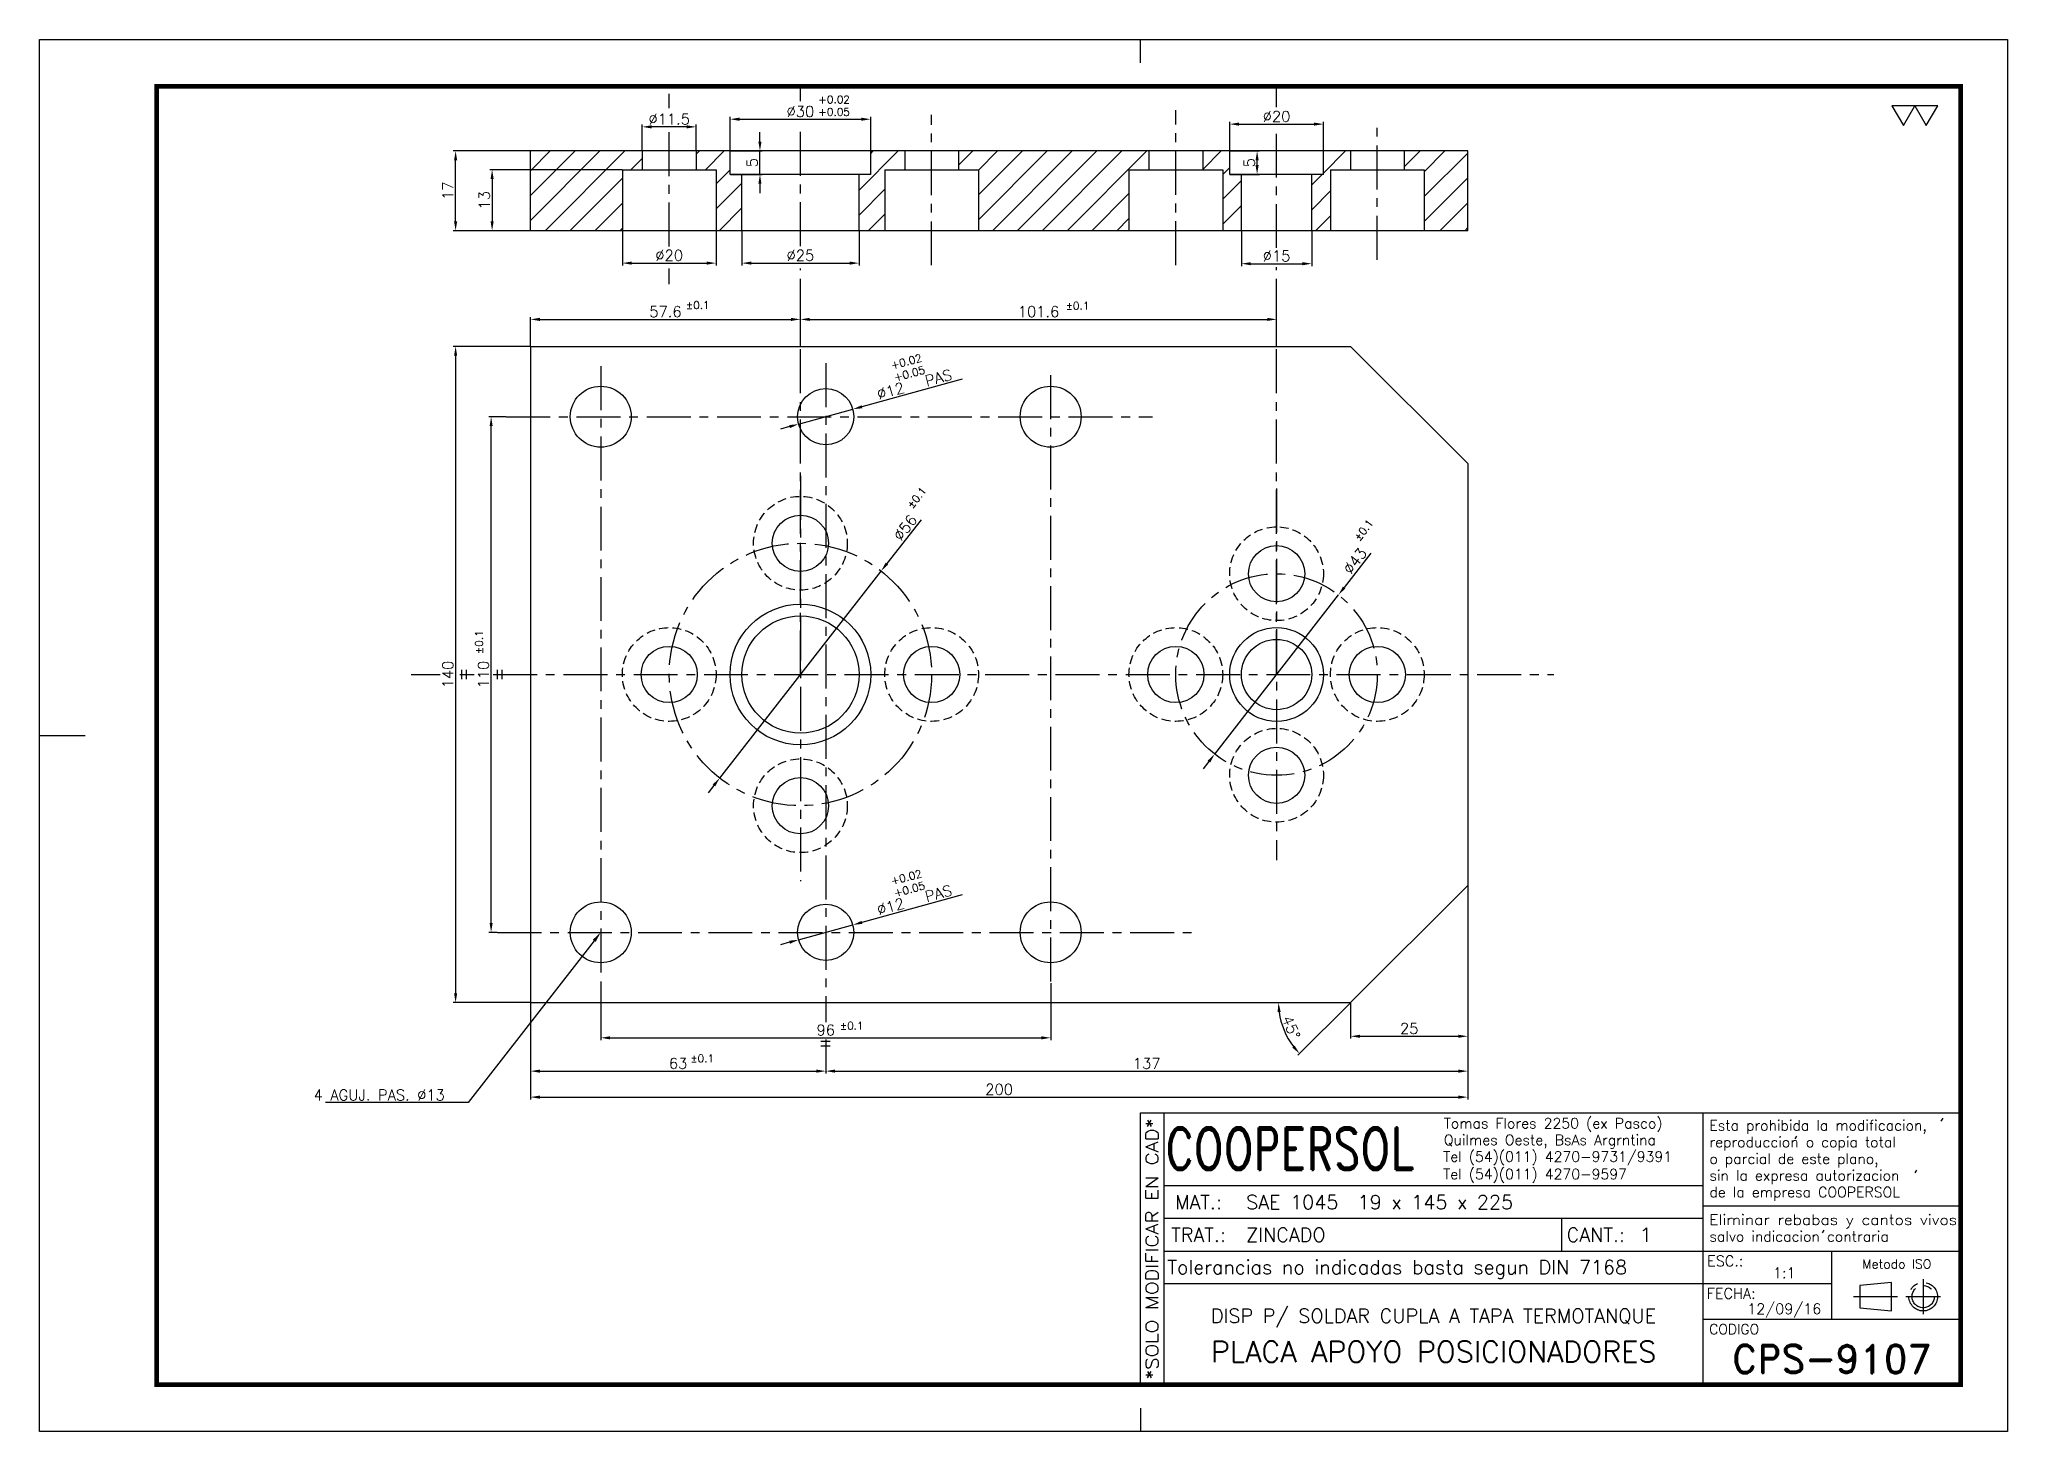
# Model space of a CAD drawing. Extents: x 0 to 420, y 0 to 297.
import ezdxf
from ezdxf import colors
from ezdxf.entities.mleader import LeaderData, LeaderLine
from ezdxf.enums import TextEntityAlignment as Align
from ezdxf.math import Vec2, Vec3

# ---------------------------------------------------------------- set-up
doc = ezdxf.new("R2010")
doc.units = 0
doc.header["$LTSCALE"] = 7.5
doc.header["$MEASUREMENT"] = 0
doc.linetypes.add('CENTER', pattern=[2, 1.25, -0.25, 0.25, -0.25])
doc.linetypes.add('HIDDEN', pattern=[0.375, 0.25, -0.125])
doc.layers.get('0').update_dxf_attribs({"linetype": 'CONTINUOUS'})
doc.layers.get('DEFPOINTS').update_dxf_attribs({"linetype": 'CONTINUOUS'})
for name, color, linetype in [('0-CO', 3, 'CONTINUOUS'), ('1', 1, 'CENTER'), ('CL', 1, 'CENTER'), ('CO', 3, 'CONTINUOUS'), ('OC', 1, 'HIDDEN'), ('RY', 5, 'CONTINUOUS')]:
    doc.layers.add(name, color=color, linetype=linetype)
doc.styles.add('ROMAND', font='ROMAND')
doc.styles.add('ROMANS', font='ROMANS.SHX')
doc.dimstyles.new('1', dxfattribs={"dimtxt": 2.3, "dimasz": 2, "dimexe": 0.5, "dimexo": 0.0625, "dimgap": 0.5, "dimtad": 1, "dimdec": 4, "dimdsep": 46, "dimtxsty": 'ROMANS', "dimcen": -2, "dimclrt": 7, "dimadec": 0, "dimazin": 0, "dimtfac": 0.869565, "dimtdec": 4, "dimtmove": 0, "dimatfit": 3, "dimfxl": 1, "dimtolj": 1, "dimarcsym": 0})

# ---------------------------------------------------------------- blocks, each defined once
blk = doc.blocks.new('A3G')
for p, q in [((235, 292), (235, 297)), ((0, 148.5), (9.75, 148.5)), ((235, 5), (235, 0))]:
    blk.add_line(p, q)
blk.add_lwpolyline([(0, 297), (420, 297), (420, 0), (0, 0)], close=True)
at = {"const_width": 1}
blk.add_lwpolyline([(25, 287), (410, 287), (410, 10), (25, 10)], close=True, dxfattribs=at)
blk = doc.blocks.new('*D3')
at = {"layer": 'CO', "color": 0, "lineweight": -2}
for p, q in [((99.55, 216.51), (95.9, 216.51)), ((96.4, 108.51), (96.4, 214.51)), ((97.69, 106.51), (95.9, 106.51))]:
    blk.add_line(p, q, dxfattribs=at)
at = {"layer": 'CO', "color": 0}
for points in [[(96.07, 214.51), (96.73, 214.51), (96.4, 216.51)], [(96.07, 108.51), (96.73, 108.51), (96.4, 106.51)]]:
    blk.add_solid(points, dxfattribs=at)
at = {"layer": 'DEFPOINTS', "color": 0}
for p in [(96.4, 216.51), (99.61, 216.51), (97.75, 106.51)]:
    blk.add_point(p, dxfattribs=at)
at = {"layer": 'CO', "color": 7, "insert": (94.75, 161.51), "char_height": 2.3, "attachment_point": 5, "rotation": 90, "style": 'ROMANS'}
blk.add_mtext('\\A1;110', dxfattribs=at)
blk = doc.blocks.new('*D4')
at = {"layer": 'CO', "color": 0, "lineweight": -2}
for p, q in [((104.74, 231.51), (88.32, 231.51)), ((88.82, 229.51), (88.82, 93.51)), ((104.74, 91.51), (88.32, 91.51))]:
    blk.add_line(p, q, dxfattribs=at)
at = {"layer": 'CO', "color": 0}
for points in [[(88.49, 229.51), (89.16, 229.51), (88.82, 231.51)], [(88.49, 93.51), (89.16, 93.51), (88.82, 91.51)]]:
    blk.add_solid(points, dxfattribs=at)
at = {"layer": 'DEFPOINTS', "color": 0}
for p in [(104.8, 231.51), (88.82, 91.51), (104.8, 91.51)]:
    blk.add_point(p, dxfattribs=at)
at = {"layer": 'CO', "color": 7, "insert": (87.17, 161.51), "char_height": 2.3, "attachment_point": 5, "rotation": 90, "style": 'ROMANS'}
blk.add_mtext('\\A1;140', dxfattribs=at)
blk = doc.blocks.new('*D5')
at = {"layer": 'CO', "color": 0, "lineweight": -2}
for p, q in [((124.34, 269.19), (96.11, 269.19)), ((96.61, 267.19), (96.61, 258.19)), ((104.74, 256.19), (96.11, 256.19))]:
    blk.add_line(p, q, dxfattribs=at)
at = {"layer": 'CO', "color": 0}
for points in [[(96.27, 267.19), (96.94, 267.19), (96.61, 269.19)], [(96.27, 258.19), (96.94, 258.19), (96.61, 256.19)]]:
    blk.add_solid(points, dxfattribs=at)
at = {"layer": 'DEFPOINTS', "color": 0}
for p in [(124.4, 269.19), (96.61, 256.19), (104.8, 256.19)]:
    blk.add_point(p, dxfattribs=at)
at = {"layer": 'CO', "color": 7, "insert": (94.96, 262.69), "char_height": 2.3, "attachment_point": 5, "rotation": 90, "style": 'ROMANS'}
blk.add_mtext('\\A1;13', dxfattribs=at)
blk = doc.blocks.new('*D6')
at = {"layer": 'CO', "color": 0, "lineweight": -2}
for p, q in [((104.74, 273.19), (88.32, 273.19)), ((88.82, 258.19), (88.82, 271.19)), ((104.74, 256.19), (88.32, 256.19))]:
    blk.add_line(p, q, dxfattribs=at)
at = {"layer": 'CO', "color": 0}
for points in [[(88.49, 271.19), (89.16, 271.19), (88.82, 273.19)], [(88.49, 258.19), (89.16, 258.19), (88.82, 256.19)]]:
    blk.add_solid(points, dxfattribs=at)
at = {"layer": 'DEFPOINTS', "color": 0}
for p in [(88.82, 273.19), (104.8, 273.19), (104.8, 256.19)]:
    blk.add_point(p, dxfattribs=at)
at = {"layer": 'CO', "color": 7, "insert": (87.17, 264.69), "char_height": 2.3, "attachment_point": 5, "rotation": 90, "style": 'ROMANS'}
blk.add_mtext('\\A1;17', dxfattribs=at)
blk = doc.blocks.new('*D7')
at = {"layer": 'CO', "color": 0, "lineweight": -2}
for p, q in [((147.46, 273.19), (154.26, 273.19)), ((153.76, 275.19), (153.76, 277.19)), ((153.76, 268.19), (153.76, 273.19)), ((147.46, 268.19), (154.26, 268.19)), ((153.76, 266.19), (153.76, 264.19))]:
    blk.add_line(p, q, dxfattribs=at)
at = {"layer": 'CO', "color": 0}
for points in [[(153.42, 275.19), (154.09, 275.19), (153.76, 273.19)], [(153.42, 266.19), (154.09, 266.19), (153.76, 268.19)]]:
    blk.add_solid(points, dxfattribs=at)
at = {"layer": 'DEFPOINTS', "color": 0}
for p in [(147.4, 273.19), (153.76, 273.19), (147.4, 268.19)]:
    blk.add_point(p, dxfattribs=at)
at = {"layer": 'CO', "color": 7, "insert": (152.11, 270.69), "char_height": 2.3, "attachment_point": 5, "rotation": 90, "style": 'ROMANS'}
blk.add_mtext('\\A1;5', dxfattribs=at)
blk = doc.blocks.new('*D8')
at = {"layer": 'CO', "color": 0, "lineweight": -2}
for p, q in [((254.06, 273.19), (260.35, 273.19)), ((259.85, 270.19), (259.85, 271.19)), ((254.06, 268.19), (260.35, 268.19))]:
    blk.add_line(p, q, dxfattribs=at)
at = {"layer": 'CO', "color": 0}
for points in [[(259.51, 271.19), (260.18, 271.19), (259.85, 273.19)], [(259.51, 270.19), (260.18, 270.19), (259.85, 268.19)]]:
    blk.add_solid(points, dxfattribs=at)
at = {"layer": 'DEFPOINTS', "color": 0}
for p in [(254, 273.19), (259.85, 273.19), (254, 268.19)]:
    blk.add_point(p, dxfattribs=at)
at = {"layer": 'CO', "color": 7, "insert": (258.2, 270.69), "char_height": 2.3, "attachment_point": 5, "rotation": 90, "style": 'ROMANS'}
blk.add_mtext('\\A1;5', dxfattribs=at)
blk = doc.blocks.new('*D9')
at = {"layer": 'CO', "color": 0, "lineweight": -2}
for p, q in [((256.5, 256.13), (256.5, 248.65)), ((271.5, 256.13), (271.5, 248.65)), ((258.5, 249.15), (269.5, 249.15))]:
    blk.add_line(p, q, dxfattribs=at)
at = {"layer": 'CO', "color": 0}
for points in [[(258.5, 249.48), (258.5, 248.81), (256.5, 249.15)], [(269.5, 249.48), (269.5, 248.81), (271.5, 249.15)]]:
    blk.add_solid(points, dxfattribs=at)
at = {"layer": 'DEFPOINTS', "color": 0}
for p in [(256.5, 256.19), (271.5, 256.19), (271.5, 249.15)]:
    blk.add_point(p, dxfattribs=at)
at = {"layer": 'CO', "color": 7, "insert": (264, 250.8), "char_height": 2.3, "attachment_point": 5, "style": 'ROMANS'}
blk.add_mtext('\\A1;%%C15', dxfattribs=at)
blk = doc.blocks.new('*D10')
at = {"layer": 'CO', "color": 0, "lineweight": -2}
for p, q in [((254, 273.25), (254, 279.42)), ((256, 278.92), (272, 278.92)), ((274, 273.25), (274, 279.42))]:
    blk.add_line(p, q, dxfattribs=at)
at = {"layer": 'CO', "color": 0}
for points in [[(256, 279.26), (256, 278.59), (254, 278.92)], [(272, 279.26), (272, 278.59), (274, 278.92)]]:
    blk.add_solid(points, dxfattribs=at)
at = {"layer": 'DEFPOINTS', "color": 0}
for p in [(274, 278.92), (254, 273.19), (274, 273.19)]:
    blk.add_point(p, dxfattribs=at)
at = {"layer": 'CO', "color": 7, "insert": (264, 280.57), "char_height": 2.3, "attachment_point": 5, "style": 'ROMANS'}
blk.add_mtext('\\A1;%%C20', dxfattribs=at)
blk = doc.blocks.new('*D11')
at = {"layer": 'CO', "color": 0, "lineweight": -2}
for p, q in [((147.4, 273.25), (147.4, 280.47)), ((149.4, 279.97), (175.4, 279.97)), ((177.4, 273.25), (177.4, 280.47))]:
    blk.add_line(p, q, dxfattribs=at)
at = {"layer": 'CO', "color": 0}
for points in [[(149.4, 280.3), (149.4, 279.63), (147.4, 279.97)], [(175.4, 280.3), (175.4, 279.63), (177.4, 279.97)]]:
    blk.add_solid(points, dxfattribs=at)
at = {"layer": 'DEFPOINTS', "color": 0}
for p in [(177.4, 279.97), (147.4, 273.19), (177.4, 273.19)]:
    blk.add_point(p, dxfattribs=at)
at = {"layer": 'CO', "color": 7, "insert": (162.4, 281.62), "char_height": 2.3, "attachment_point": 5, "style": 'ROMANS'}
blk.add_mtext('\\A1;%%C30', dxfattribs=at)
blk = doc.blocks.new('*D12')
at = {"layer": 'CO', "color": 0, "lineweight": -2}
for p, q in [((149.9, 256.13), (149.9, 248.77)), ((174.9, 256.13), (174.9, 248.77)), ((151.9, 249.27), (172.9, 249.27))]:
    blk.add_line(p, q, dxfattribs=at)
at = {"layer": 'CO', "color": 0}
for points in [[(151.9, 249.6), (151.9, 248.94), (149.9, 249.27)], [(172.9, 249.6), (172.9, 248.94), (174.9, 249.27)]]:
    blk.add_solid(points, dxfattribs=at)
at = {"layer": 'DEFPOINTS', "color": 0}
for p in [(149.9, 256.19), (174.9, 256.19), (174.9, 249.27)]:
    blk.add_point(p, dxfattribs=at)
at = {"layer": 'CO', "color": 7, "insert": (162.4, 250.92), "char_height": 2.3, "attachment_point": 5, "style": 'ROMANS'}
blk.add_mtext('\\A1;%%C25', dxfattribs=at)
blk = doc.blocks.new('*D13')
at = {"layer": 'CO', "color": 0, "lineweight": -2}
for p, q in [((128.65, 273.25), (128.65, 278.84)), ((138.15, 278.34), (130.65, 278.34)), ((140.15, 273.25), (140.15, 278.84))]:
    blk.add_line(p, q, dxfattribs=at)
at = {"layer": 'CO', "color": 0}
for points in [[(130.65, 278.67), (130.65, 278), (128.65, 278.34)], [(138.15, 278.67), (138.15, 278), (140.15, 278.34)]]:
    blk.add_solid(points, dxfattribs=at)
at = {"layer": 'DEFPOINTS', "color": 0}
for p in [(128.65, 278.34), (128.65, 273.19), (140.15, 273.19)]:
    blk.add_point(p, dxfattribs=at)
at = {"layer": 'CO', "color": 7, "insert": (134.4, 279.99), "char_height": 2.3, "attachment_point": 5, "style": 'ROMANS'}
blk.add_mtext('\\A1;%%C11.5', dxfattribs=at)
blk = doc.blocks.new('*D14')
at = {"layer": 'CO', "color": 0, "lineweight": -2}
for p, q in [((124.4, 256.13), (124.4, 248.77)), ((144.4, 256.13), (144.4, 248.77)), ((126.4, 249.27), (142.4, 249.27))]:
    blk.add_line(p, q, dxfattribs=at)
at = {"layer": 'CO', "color": 0}
for points in [[(126.4, 249.6), (126.4, 248.94), (124.4, 249.27)], [(142.4, 249.6), (142.4, 248.94), (144.4, 249.27)]]:
    blk.add_solid(points, dxfattribs=at)
at = {"layer": 'DEFPOINTS', "color": 0}
for p in [(124.4, 256.19), (144.4, 256.19), (144.4, 249.27)]:
    blk.add_point(p, dxfattribs=at)
at = {"layer": 'CO', "color": 7, "insert": (134.4, 250.92), "char_height": 2.3, "attachment_point": 5, "style": 'ROMANS'}
blk.add_mtext('\\A1;%%C20', dxfattribs=at)
blk = doc.blocks.new('*D15')
at = {"layer": 'CO', "color": 0, "lineweight": -2}
for p, q in [((188.15, 194.51), (180.85, 185.16)), ((145.18, 139.43), (179.62, 183.59)), ((143.95, 137.86), (142.72, 136.28))]:
    blk.add_line(p, q, dxfattribs=at)
at = {"layer": 'CO', "color": 0}
for points in [[(180.59, 185.37), (181.12, 184.96), (179.62, 183.59)], [(143.68, 138.06), (144.21, 137.65), (145.18, 139.43)]]:
    blk.add_solid(points, dxfattribs=at)
at = {"layer": 'DEFPOINTS', "color": 0}
for p in [(179.62, 183.59), (145.18, 139.43)]:
    blk.add_point(p, dxfattribs=at)
at = {"layer": 'CO', "color": 7, "insert": (184.75, 192.84), "char_height": 2.3, "attachment_point": 5, "rotation": 52.0401, "style": 'ROMANS'}
blk.add_mtext('\\A1;∅56', dxfattribs=at)
blk = doc.blocks.new('*D16')
at = {"layer": 'CO', "color": 0, "lineweight": -2}
for p, q in [((284.12, 187.39), (278.42, 180.06)), ((250.81, 144.54), (277.2, 178.48)), ((249.58, 142.96), (248.35, 141.38))]:
    blk.add_line(p, q, dxfattribs=at)
at = {"layer": 'CO', "color": 0}
for points in [[(278.16, 180.27), (278.69, 179.86), (277.2, 178.48)], [(249.31, 143.16), (249.84, 142.75), (250.81, 144.54)]]:
    blk.add_solid(points, dxfattribs=at)
at = {"layer": 'DEFPOINTS', "color": 0}
for p in [(277.2, 178.48), (250.81, 144.54)]:
    blk.add_point(p, dxfattribs=at)
at = {"layer": 'CO', "color": 7, "insert": (280.73, 185.72), "char_height": 2.3, "attachment_point": 5, "rotation": 52.1394, "style": 'ROMANS'}
blk.add_mtext('\\A1;∅43', dxfattribs=at)
blk = doc.blocks.new('*D17')
at = {"layer": 'CO', "color": 0, "lineweight": -2}
for p, q in [((104.8, 231.57), (104.8, 237.77)), ((106.8, 237.27), (160.4, 237.27)), ((162.4, 231.57), (162.4, 237.77))]:
    blk.add_line(p, q, dxfattribs=at)
at = {"layer": 'CO', "color": 0}
for points in [[(106.8, 237.6), (106.8, 236.93), (104.8, 237.27)], [(160.4, 237.6), (160.4, 236.93), (162.4, 237.27)]]:
    blk.add_solid(points, dxfattribs=at)
at = {"layer": 'DEFPOINTS', "color": 0}
for p in [(162.4, 237.27), (104.8, 231.51), (162.4, 231.51)]:
    blk.add_point(p, dxfattribs=at)
at = {"layer": 'CO', "color": 7, "insert": (133.6, 238.92), "char_height": 2.3, "attachment_point": 5, "style": 'ROMANS'}
blk.add_mtext('\\A1;57.6', dxfattribs=at)
blk = doc.blocks.new('*D18')
at = {"layer": 'CO', "color": 0, "lineweight": -2}
for p, q in [((162.4, 231.64), (162.4, 237.77)), ((164.4, 237.27), (262, 237.27)), ((264, 231.57), (264, 237.77))]:
    blk.add_line(p, q, dxfattribs=at)
at = {"layer": 'CO', "color": 0}
for points in [[(164.4, 237.6), (164.4, 236.93), (162.4, 237.27)], [(262, 237.6), (262, 236.93), (264, 237.27)]]:
    blk.add_solid(points, dxfattribs=at)
at = {"layer": 'DEFPOINTS', "color": 0}
for p in [(264, 237.27), (162.4, 231.57), (264, 231.51)]:
    blk.add_point(p, dxfattribs=at)
at = {"layer": 'CO', "color": 7, "insert": (213.2, 238.92), "char_height": 2.3, "attachment_point": 5, "style": 'ROMANS'}
blk.add_mtext('\\A1;101.6', dxfattribs=at)
blk = doc.blocks.new('*D19')
at = {"layer": 'CO', "color": 0, "lineweight": -2}
for p, q in [((119.8, 95.66), (119.8, 83.51)), ((215.8, 95.66), (215.8, 83.51)), ((121.8, 84.01), (213.8, 84.01))]:
    blk.add_line(p, q, dxfattribs=at)
at = {"layer": 'CO', "color": 0}
for points in [[(121.8, 84.34), (121.8, 83.67), (119.8, 84.01)], [(213.8, 84.34), (213.8, 83.67), (215.8, 84.01)]]:
    blk.add_solid(points, dxfattribs=at)
at = {"layer": 'DEFPOINTS', "color": 0}
for p in [(119.8, 95.72), (215.8, 95.72), (215.8, 84.01)]:
    blk.add_point(p, dxfattribs=at)
at = {"layer": 'CO', "color": 7, "insert": (167.8, 85.66), "char_height": 2.3, "attachment_point": 5, "style": 'ROMANS'}
blk.add_mtext('\\A1;96', dxfattribs=at)
blk = doc.blocks.new('*D20')
at = {"layer": 'CO', "color": 0, "lineweight": -2}
for p, q in [((104.8, 91.45), (104.8, 76.4)), ((106.8, 76.9), (165.8, 76.9)), ((167.8, 79.38), (167.8, 76.4))]:
    blk.add_line(p, q, dxfattribs=at)
at = {"layer": 'CO', "color": 0}
for points in [[(106.8, 77.24), (106.8, 76.57), (104.8, 76.9)], [(165.8, 77.24), (165.8, 76.57), (167.8, 76.9)]]:
    blk.add_solid(points, dxfattribs=at)
at = {"layer": 'DEFPOINTS', "color": 0}
for p in [(104.8, 91.51), (167.8, 79.44), (167.8, 76.9)]:
    blk.add_point(p, dxfattribs=at)
at = {"layer": 'CO', "color": 7, "insert": (136.3, 78.55), "char_height": 2.3, "attachment_point": 5, "style": 'ROMANS'}
blk.add_mtext('\\A1;63', dxfattribs=at)
blk = doc.blocks.new('*D21')
at = {"layer": 'CO', "color": 0, "lineweight": -2}
for p, q in [((304.8, 116.45), (304.8, 76.4)), ((167.8, 79.38), (167.8, 76.4)), ((169.8, 76.9), (302.8, 76.9))]:
    blk.add_line(p, q, dxfattribs=at)
at = {"layer": 'CO', "color": 0}
for points in [[(169.8, 77.24), (169.8, 76.57), (167.8, 76.9)], [(302.8, 77.24), (302.8, 76.57), (304.8, 76.9)]]:
    blk.add_solid(points, dxfattribs=at)
at = {"layer": 'DEFPOINTS', "color": 0}
for p in [(304.8, 116.51), (167.8, 79.44), (304.8, 76.9)]:
    blk.add_point(p, dxfattribs=at)
at = {"layer": 'CO', "color": 7, "insert": (236.3, 78.55), "char_height": 2.3, "attachment_point": 5, "style": 'ROMANS'}
blk.add_mtext('\\A1;137', dxfattribs=at)
blk = doc.blocks.new('*D22')
at = {"layer": 'CO', "color": 0, "lineweight": -2}
for p, q in [((304.8, 116.45), (304.8, 70.86)), ((104.8, 91.45), (104.8, 70.86)), ((106.8, 71.36), (302.8, 71.36))]:
    blk.add_line(p, q, dxfattribs=at)
at = {"layer": 'CO', "color": 0}
for points in [[(106.8, 71.69), (106.8, 71.02), (104.8, 71.36)], [(302.8, 71.69), (302.8, 71.02), (304.8, 71.36)]]:
    blk.add_solid(points, dxfattribs=at)
at = {"layer": 'DEFPOINTS', "color": 0}
for p in [(304.8, 116.51), (104.8, 91.51), (304.8, 71.36)]:
    blk.add_point(p, dxfattribs=at)
at = {"layer": 'CO', "color": 7, "insert": (204.8, 73.01), "char_height": 2.3, "attachment_point": 5, "style": 'ROMANS'}
blk.add_mtext('\\A1;200', dxfattribs=at)
blk = doc.blocks.new('*D23')
at = {"layer": 'CO', "color": 0, "lineweight": -2}
for p, q in [((304.8, 116.45), (304.8, 83.84)), ((279.8, 91.45), (279.8, 83.84)), ((281.8, 84.34), (302.8, 84.34))]:
    blk.add_line(p, q, dxfattribs=at)
at = {"layer": 'CO', "color": 0}
for points in [[(281.8, 84.67), (281.8, 84.01), (279.8, 84.34)], [(302.8, 84.67), (302.8, 84.01), (304.8, 84.34)]]:
    blk.add_solid(points, dxfattribs=at)
at = {"layer": 'DEFPOINTS', "color": 0}
for p in [(304.8, 116.51), (279.8, 91.51), (304.8, 84.34)]:
    blk.add_point(p, dxfattribs=at)
at = {"layer": 'CO', "color": 7, "insert": (292.3, 85.99), "char_height": 2.3, "attachment_point": 5, "style": 'ROMANS'}
blk.add_mtext('\\A1;25', dxfattribs=at)
blk = doc.blocks.new('*D24')
at = {"layer": 'CO', "color": 0, "lineweight": -2}
blk.add_line((279.76, 91.47), (268.57, 80.28), dxfattribs=at)
blk.add_arc((279.8, 91.51), 15.38, 187.4538, 217.5462, dxfattribs=at)
at = {"layer": 'CO', "color": 0}
for points in [[(264.21, 89.49), (264.88, 89.54), (264.42, 91.51)], [(267.85, 82.35), (267.35, 81.92), (268.92, 80.63)]]:
    blk.add_solid(points, dxfattribs=at)
at = {"layer": 'DEFPOINTS', "color": 0}
for p in [(304.8, 116.51), (104.8, 91.51), (279.8, 91.51), (279.8, 91.51), (264.94, 87.53)]:
    blk.add_point(p, dxfattribs=at)
at = {"layer": 'CO', "color": 7, "insert": (267.11, 86.25), "char_height": 2.3, "attachment_point": 5, "rotation": 292.5, "style": 'ROMANS'}
blk.add_mtext('\\A1;45°', dxfattribs=at)
blk = doc.blocks.new('*D25')
at = {"layer": 'CO', "color": 0, "lineweight": -2}
for p, q in [((196.89, 224.49), (175.52, 218.63)), ((160.09, 214.39), (158.16, 213.86)), ((162.01, 214.92), (173.59, 218.1))]:
    blk.add_line(p, q, dxfattribs=at)
at = {"layer": 'CO', "color": 0}
for points in [[(175.43, 218.95), (175.6, 218.31), (173.59, 218.1)], [(160, 214.72), (160.17, 214.07), (162.01, 214.92)]]:
    blk.add_solid(points, dxfattribs=at)
at = {"layer": 'DEFPOINTS', "color": 0}
for p in [(162.01, 214.92), (173.59, 218.1)]:
    blk.add_point(p, dxfattribs=at)
at = {"layer": 'CO', "color": 7, "insert": (186.73, 223.41), "char_height": 2.3, "attachment_point": 5, "rotation": 15.3405, "style": 'ROMANS'}
blk.add_mtext('\\A1;∅12   PAS', dxfattribs=at)
blk = doc.blocks.new('TOL')
at = {"layer": '0-CO', "style": 'ROMANS'}
for tag, p in [('TOLSUP', (2.34, 3.94)), ('TOLINF', (2.34, 1.29))]:
    blk.add_attdef(tag, p, '', height=1.64, dxfattribs=at)
blk = doc.blocks.new('*D26')
at = {"layer": 'CO', "color": 0, "lineweight": -2}
for p, q in [((196.89, 114.49), (175.52, 108.63)), ((162.01, 104.92), (173.59, 108.1)), ((160.09, 104.39), (158.16, 103.86))]:
    blk.add_line(p, q, dxfattribs=at)
at = {"layer": 'CO', "color": 0}
for points in [[(175.43, 108.95), (175.6, 108.31), (173.59, 108.1)], [(160, 104.72), (160.17, 104.07), (162.01, 104.92)]]:
    blk.add_solid(points, dxfattribs=at)
at = {"layer": 'DEFPOINTS', "color": 0}
for p in [(173.59, 108.1), (162.01, 104.92)]:
    blk.add_point(p, dxfattribs=at)
at = {"layer": 'CO', "color": 7, "insert": (186.73, 113.41), "char_height": 2.3, "attachment_point": 5, "rotation": 15.3405, "style": 'ROMANS'}
blk.add_mtext('\\A1;∅12   PAS', dxfattribs=at)
blk = doc.blocks.new('COOPERSOLROT-02')
for p, q in [((0, 58), (175, 58)), ((0, 0), (0, 58)), ((5, 0), (5, 58)), ((120, 0), (120, 58)), ((175, 0), (175, 58)), ((5, 42.5), (120, 42.5)), ((120, 38.19), (175, 38.19)), ((5, 35.5), (120, 35.5)), ((89.89, 28.5), (89.89, 35.5)), ((5, 28.5), (175, 28.5)), ((147.5, 14), (147.5, 28.5)), ((147.5, 21.5), (5, 21.5)), ((120, 14), (175, 14)), ((0, 0), (175, 0))]:
    blk.add_line(p, q)
at = {"color": 1, "linetype": 'CENTER'}
blk.add_line((166.98, 22.51), (166.98, 15.06), dxfattribs=at)
for points in [[(152.09, 18.79), (161.93, 18.79)], [(163.26, 18.79), (170.71, 18.79)]]:
    blk.add_lwpolyline(points, dxfattribs=at)
at = {"layer": '1'}
for points in [[(170.85, 56.26), (171.21, 56.85)], [(139.66, 52.43), (140.02, 53.02)], [(165.28, 45.22), (165.64, 45.81)], [(145.46, 32.42), (145.82, 33.01)]]:
    blk.add_lwpolyline(points, dxfattribs=at)
blk.add_lwpolyline([(160.25, 18.79), (160.25, 21.83), (153.47, 21.16), (153.47, 16.41), (160.25, 15.74)], close=True, dxfattribs=at)
for radius in [3.05, 2.37]:
    blk.add_circle((166.98, 18.79), radius, dxfattribs=at)
at = {"style": 'ROMANS', "width": 0.996387}
blk.add_text('*SOLO MODIFICAR EN CAD*', height=2.7, rotation=90, dxfattribs=at).set_placement((3.77, 1.09), (3.77, 56.81), align=Align.FIT)
at = {"style": 'ROMAND', "width": 0.75}
blk.add_text('COOPERSOL', height=9, dxfattribs=at).set_placement((5.26, 45.85))
at = {"style": 'ROMANS'}
for s, p in [('MAT.:', (7.32, 37.47)), ('TRAT.:', (6.5, 30.47)), ('CANT.:', (90.89, 30.47)), ('Tolerancias no indicadas basta segun DIN 7168', (5.7, 23.56))]:
    blk.add_text(s, height=3, dxfattribs=at).set_placement(p)
for tag, height, style, p in [('CONJUNTO', 2.3, 'ROMANS', (62.5, 17.5)), ('SUBCONJUNTO', 3, 'ROMANS', (62.5, 11.5)), ('COD-PLA', 6, 'ROMAND', (147.5, 5.5)), ('DENOMINACION', 4.5, 'ROMANS', (62.5, 4.75))]:
    blk.add_attdef(tag, text='', height=height, dxfattribs=dict(style=style)).set_placement(p, align=Align.MIDDLE)
at = {"layer": '1', "style": 'ROMANS'}
for s, height, p in [('Tomas Flores 2250 (ex Pasco)', 2.2, (64.69, 54.68)), ('Esta prohibida la modificacion,', 2.2, (121.36, 54.23)), ('Quilmes Oeste, BsAs Argrntina', 2.2, (64.69, 51.12)), ('reproduccion o copia total', 2.2, (121.36, 50.67)), ('Tel (54)(011) 4270-9731/9391', 2.2, (64.55, 47.56)), ('Tel (54)(011) 4270-9597', 2.2, (64.55, 43.83)), ('o parcial de este plano,', 2.2, (121.36, 47.11)), ('sin la expresa autorizacion ', 2.2, (121.36, 43.55)), ('de la empresa COOPERSOL', 2.2, (121.36, 39.99)), ('salvo indicacion contraria', 2.2, (121.36, 30.54)), ('ESC.:', 2.25, (120.89, 25.29)), ('FECHA:', 2.25, (120.81, 18.36)), ('CODIGO', 2.16, (121.33, 10.78))]:
    blk.add_text(s, height=height, dxfattribs=at).set_placement(p)
at = {"layer": '1', "style": 'ROMANS', "width": 0.96139}
blk.add_text('Eliminar rebabas y cantos vivos', height=2.2, dxfattribs=at).set_placement((121.34, 34.1), (174.21, 34.1), align=Align.FIT)
at = {"layer": '1', "style": 'ROMANS'}
blk.add_text('Metodo ISO', height=1.948, dxfattribs=at).set_placement((161.34, 25.77), align=Align.MIDDLE)
for tag, p in [('MAT', (22.51, 37.47)), ('TRAT', (22.51, 30.47)), ('CANT', (106.49, 30.47))]:
    blk.add_attdef(tag, p, '', height=3, dxfattribs=at)
for tag, p in [('ESC', (137.33, 22.73)), ('FECHA', (137.33, 15.06))]:
    blk.add_attdef(tag, text='', height=2.25, dxfattribs=at).set_placement(p, align=Align.CENTER)

msp = doc.modelspace()

# ---------------------------------------------------------------- hatches: boundary and pattern name
at = {"layer": 'RY'}
h = msp.add_hatch(dxfattribs=at)
h.set_pattern_fill('ANSI31', color=256, scale=30, style=0)
h.set_pattern_definition([(45, (19838.0057, -12809.3384), (-2.6516504, 2.6516504), [])])
h.paths.add_polyline_path([(104.8007, 256.18909), (124.4007, 256.18909), (124.4007, 269.18909), (128.6507, 269.18909), (128.6507, 273.18909), (104.8007, 273.18909)])
h.paths.add_polyline_path([(149.9007, 268.18909), (147.4007, 268.18909), (147.4007, 273.18909), (140.1507, 273.18909), (140.1507, 269.18909), (144.4007, 269.18909), (144.4007, 256.18909), (149.9007, 256.18909)])
h.paths.add_polyline_path([(174.9007, 256.18909), (180.4007, 256.18909), (180.4007, 269.18909), (184.6507, 269.18909), (184.6507, 273.18909), (177.4007, 273.18909), (177.4007, 268.18909), (174.9007, 268.18909)])
h.paths.add_polyline_path([(232.5007, 256.18909), (232.5007, 269.18909), (236.7507, 269.18909), (236.7507, 273.18909), (196.1507, 273.18909), (196.1507, 269.18909), (200.4007, 269.18909), (200.4007, 256.18909)])
h.paths.add_polyline_path([(256.5007, 268.18909), (254.0007, 268.18909), (254.0007, 273.18909), (248.2507, 273.18909), (248.2507, 269.18909), (252.5007, 269.18909), (252.5007, 256.18909), (256.5007, 256.18909)])
h.paths.add_polyline_path([(271.5007, 256.18909), (275.5007, 256.18909), (275.5007, 269.18909), (279.7507, 269.18909), (279.7507, 273.18909), (274.0007, 273.18909), (274.0007, 268.18909), (271.5007, 268.18909)])
h.paths.add_polyline_path([(304.8007, 273.18909), (291.2507, 273.18909), (291.2507, 269.18909), (295.5007, 269.18909), (295.5007, 256.18909), (304.8007, 256.18909)])

# ---------------------------------------------------------------- linework, layer by layer
for p, q in [((104.8007, 256.18909), (104.8007, 273.18909)), ((304.8007, 273.18909), (104.8007, 273.18909)), ((128.6507, 273.18909), (128.6507, 269.18909)), ((140.1507, 273.18909), (140.1507, 269.18909)), ((147.4007, 268.18909), (147.4007, 273.18909)), ((177.4007, 268.18909), (177.4007, 273.18909)), ((184.6507, 273.18909), (184.6507, 269.18909)), ((196.1507, 273.18909), (196.1507, 269.18909)), ((236.7507, 273.18909), (236.7507, 269.18909)), ((248.2507, 273.18909), (248.2507, 269.18909)), ((254.0007, 268.18909), (254.0007, 273.18909)), ((274.0007, 268.18909), (274.0007, 273.18909)), ((279.7507, 273.18909), (279.7507, 269.18909)), ((291.2507, 273.18909), (291.2507, 269.18909)), ((304.8007, 256.18909), (304.8007, 273.18909)), ((124.4007, 269.18909), (124.4007, 256.18909)), ((124.4007, 269.18909), (144.4007, 269.18909)), ((144.4007, 269.18909), (144.4007, 256.18909)), ((180.4007, 269.18909), (180.4007, 256.18909)), ((180.4007, 269.18909), (200.4007, 269.18909)), ((200.4007, 269.18909), (200.4007, 256.18909)), ((232.5007, 269.18909), (232.5007, 256.18909)), ((232.5007, 269.18909), (252.5007, 269.18909)), ((252.5007, 269.18909), (252.5007, 256.18909)), ((275.5007, 269.18909), (275.5007, 256.18909)), ((275.5007, 269.18909), (295.5007, 269.18909)), ((295.5007, 269.18909), (295.5007, 256.18909)), ((177.4007, 268.18909), (147.4007, 268.18909)), ((149.9007, 256.18909), (149.9007, 268.18909)), ((174.9007, 256.18909), (174.9007, 268.18909)), ((274.0007, 268.18909), (254.0007, 268.18909)), ((256.5007, 256.18909), (256.5007, 268.18909)), ((271.5007, 256.18909), (271.5007, 268.18909)), ((304.8007, 256.18909), (104.8007, 256.18909)), ((104.8007, 231.5102), (279.8007, 231.5102)), ((104.8007, 231.5102), (104.8007, 91.5102)), ((279.8007, 231.5102), (304.8007, 206.5102)), ((304.8007, 206.5102), (304.8007, 116.5102)), ((304.8007, 116.5102), (279.8007, 91.5102)), ((104.8007, 91.5102), (279.8007, 91.5102))]:
    msp.add_line(p, q)
for centre, radius in [((119.8007, 216.5102), 6.5), ((215.8007, 216.5102), 6.5), ((167.8007, 216.5102), 6), ((162.4007, 189.5102), 6), ((264.0007, 183.0102), 6), ((162.4007, 161.5102), 15), ((162.4007, 161.5102), 12.5), ((264.0007, 161.5102), 10), ((264.0007, 161.5102), 7.5), ((134.4007, 161.5102), 6), ((190.4007, 161.5102), 6), ((242.5007, 161.5102), 6), ((285.5007, 161.5102), 6), ((264.0007, 140.0102), 6), ((162.4007, 133.5102), 6), ((119.8007, 106.5102), 6.5), ((167.8007, 106.5102), 6), ((215.8007, 106.5102), 6.5)]:
    msp.add_circle(centre, radius)
at = {"layer": 'CL'}
for p, q in [((162.4007, 283.84792), (162.4007, 287.38569)), ((264.0007, 282.54266), (264.0007, 287.14521)), ((134.4007, 282.30643), (134.4007, 285.40276)), ((242.5007, 248.8369), (242.5007, 281.91877)), ((134.4007, 252.81313), (134.4007, 278.50638)), ((162.4007, 252.88228), (162.4007, 278.86762)), ((190.4007, 248.79875), (190.4007, 280.89722)), ((264.0007, 252.50417), (264.0007, 278.28707)), ((285.5007, 250.00395), (285.5007, 279.04445)), ((134.4007, 244.78465), (134.4007, 248.09115)), ((162.4007, 161.5102), (162.4007, 248.11391)), ((264.0007, 161.5102), (264.0007, 248.40999)), ((119.8007, 227.30679), (119.8007, 95.7187)), ((167.8007, 227.91457), (167.8007, 87.34473)), ((215.8007, 96.00208), (215.8007, 226.39511)), ((99.60987, 216.5102), (237.55845, 216.5102)), ((162.4007, 203.87035), (162.4007, 117.45043)), ((264.0007, 201.19307), (264.0007, 121.87938)), ((79.36156, 161.5102), (85.51464, 161.5102)), ((89.71524, 161.5102), (92.75258, 161.5102)), ((96.82393, 161.5102), (323.14202, 161.5102)), ((97.752, 106.5102), (246.92635, 106.5102)), ((167.8007, 83.66518), (167.8007, 79.4446))]:
    msp.add_line(p, q, dxfattribs=at)
for centre, radius in [((162.4007, 161.5102), 28), ((264.0007, 161.5102), 21.5)]:
    msp.add_circle(centre, radius, dxfattribs=at)
at = {"layer": 'CO'}
for p, q in [((90.10224, 162.48211), (90.10224, 160.48199)), ((91.10224, 162.48211), (91.10224, 160.48199)), ((97.67812, 162.48211), (97.67812, 160.48199)), ((98.67812, 162.48211), (98.67812, 160.48199)), ((168.77261, 83.2316), (166.77249, 83.2316)), ((168.77261, 82.2316), (166.77249, 82.2316))]:
    msp.add_line(p, q, dxfattribs=at)
for points in [[(397.74912, 278.60654), (400.19327, 282.83994), (395.30497, 282.83994)], [(402.63743, 278.60654), (405.08158, 282.83994), (400.19327, 282.83994)]]:
    msp.add_lwpolyline(points, close=True, dxfattribs=at)
at = {"layer": 'OC'}
for centre in [(162.4007, 189.5102), (264.0007, 183.0102), (134.4007, 161.5102), (190.4007, 161.5102), (242.5007, 161.5102), (285.5007, 161.5102), (264.0007, 140.0102), (162.4007, 133.5102)]:
    msp.add_circle(centre, 10, dxfattribs=at)

# ---------------------------------------------------------------- block references
msp.add_blockref('A3G', (0, 0))
ref = msp.add_blockref('COOPERSOLROT-02', (235, 10))
ref.add_attrib('COD-PLA', 'CPS-9107', dxfattribs={"height": 6, "style": 'ROMAND'}).set_placement((382.5, 15.5), align=Align.MIDDLE)
ref.add_attrib('FECHA', '12/09/16', dxfattribs={"layer": '1', "height": 2.25, "style": 'ROMANS'}).set_placement((372.33468, 25.061), align=Align.CENTER)
ref.add_attrib('MAT', 'SAE 1045  19 x 145 x 225', (257.50529, 47.46815), dxfattribs={"layer": '1', "height": 3, "style": 'ROMANS'})
ref.add_attrib('TRAT', 'ZINCADO', (257.50529, 40.46815), dxfattribs={"layer": '1', "height": 3, "style": 'ROMANS'})
ref.add_attrib('ESC', '1:1', dxfattribs={"layer": '1', "height": 2.25, "style": 'ROMANS'}).set_placement((372.33468, 32.72855), align=Align.CENTER)
ref.add_attrib('CANT', '1', (341.49059, 40.46815), dxfattribs={"layer": '1', "height": 3, "style": 'ROMANS'})
ref.add_attrib('DENOMINACION', 'PLACA APOYO POSICIONADORES', dxfattribs={"height": 4.5, "style": 'ROMANS'}).set_placement((297.5, 17.03781), align=Align.MIDDLE)
ref.add_attrib('SUBCONJUNTO', 'DISP P/ SOLDAR CUPLA A TAPA TERMOTANQUE', dxfattribs={"height": 3, "style": 'ROMANS'}).set_placement((297.5, 24.47785), align=Align.MIDDLE)
at = {"layer": 'CO'}
msp.add_blockref('TOL', (163.8735, 279.40977), dxfattribs=at).add_auto_attribs({'TOLINF': '+0.05', 'TOLSUP': '+0.02'})
ref = msp.add_blockref('TOL', (135.62205, 238.19817), dxfattribs=at)
ref.add_attrib('TOLINF', '%%p0.1', (137.96653, 239.48536), dxfattribs={"layer": '0-CO', "height": 1.636364, "style": 'ROMANS'})
ref = msp.add_blockref('TOL', (216.66548, 238.06235), dxfattribs=at)
ref.add_attrib('TOLINF', '%%p0.1', (219.00996, 239.34955), dxfattribs={"layer": '0-CO', "height": 1.636364, "style": 'ROMANS'})
at = {"layer": 'CO', "rotation": 15.04560235781737}
for p in [(180.70091, 222.17379), (180.70091, 112.17379)]:
    msp.add_blockref('TOL', p, dxfattribs=at).add_auto_attribs({'TOLINF': '+0.05', 'TOLSUP': '+0.02'})
at = {"layer": 'CO'}
ref = msp.add_blockref('TOL', (185.77969, 194.12148), dxfattribs=dict(at, rotation=50.97699460757649))
ref.add_attrib('TOLINF', '%%p0.1', (186.25584, 196.75335), dxfattribs={"layer": '0-CO', "height": 1.636364, "rotation": 50.9769946, "style": 'ROMANS'})
ref = msp.add_blockref('TOL', (281.29434, 187.17365), dxfattribs=dict(at, rotation=52.70195708450304))
ref.add_attrib('TOLINF', '%%p0.1', (281.69105, 189.81866), dxfattribs={"layer": '0-CO', "height": 1.636364, "rotation": 52.7019571, "style": 'ROMANS'})
ref = msp.add_blockref('TOL', (95.93199, 163.5356), dxfattribs=dict(at, rotation=90))
ref.add_attrib('TOLINF', '%%p0.1', (94.6448, 165.88008), dxfattribs={"layer": '0-CO', "height": 1.636364, "rotation": 90, "style": 'ROMANS'})
ref = msp.add_blockref('TOL', (168.47348, 84.47235), dxfattribs=at)
ref.add_attrib('TOLINF', '%%p0.1', (170.81796, 85.75954), dxfattribs={"layer": '0-CO', "height": 1.636364, "style": 'ROMANS'})
ref = msp.add_blockref('TOL', (136.57659, 77.5002), dxfattribs=at)
ref.add_attrib('TOLINF', '%%p0.1', (138.92107, 78.78739), dxfattribs={"layer": '0-CO', "height": 1.636364, "style": 'ROMANS'})

# ---------------------------------------------------------------- dimensions: what is measured, and where the dimension line sits
for base, p1, p2, picture, middle in [((128.6507, 278.33767), (140.1507, 273.18909), (128.6507, 273.18909), '*D13', (134.4007, 279.98767)), ((177.4007, 279.96688), (147.4007, 273.18909), (177.4007, 273.18909), '*D11', (162.4007, 281.61688)), ((274.0007, 278.92327), (254.0007, 273.18909), (274.0007, 273.18909), '*D10', (264.0007, 280.57327)), ((144.4007, 249.2703), (124.4007, 256.18909), (144.4007, 256.18909), '*D14', (134.4007, 250.9203)), ((174.9007, 249.2703), (149.9007, 256.18909), (174.9007, 256.18909), '*D12', (162.4007, 250.9203)), ((271.5007, 249.14632), (256.5007, 256.18909), (271.5007, 256.18909), '*D9', (264.0007, 250.79632))]:
    dim = msp.add_linear_dim(base=base, p1=p1, p2=p2, text='%%C<>', dimstyle='1', dxfattribs=at)
    dim.commit()
    dim.dimension.update_dxf_attribs({"geometry": picture, "text_midpoint": middle})
for base, p1, p2, picture, middle in [((88.82286, 273.18909), (104.8007, 256.18909), (104.8007, 273.18909), '*D6', (87.17286, 264.68909)), ((153.75666, 273.18909), (147.4007, 268.18909), (147.4007, 273.18909), '*D7', (152.10666, 270.68909)), ((259.84828, 273.18909), (254.0007, 268.18909), (254.0007, 273.18909), '*D8', (258.19828, 270.68909)), ((96.60538, 256.18909), (124.4007, 269.18909), (104.8007, 256.18909), '*D5', (94.95538, 262.68909)), ((88.82286, 91.5102), (104.8007, 231.5102), (104.8007, 91.5102), '*D4', (87.17286, 161.5102)), ((96.39874, 216.5102), (97.752, 106.5102), (99.60987, 216.5102), '*D3', (94.74874, 161.5102))]:
    dim = msp.add_linear_dim(base=base, p1=p1, p2=p2, angle=90, dimstyle='1', dxfattribs=at)
    dim.commit()
    dim.dimension.update_dxf_attribs({"geometry": picture, "text_midpoint": middle})
for base, p1, p2, picture, middle in [((162.4007, 237.26539), (104.8007, 231.5102), (162.4007, 231.5102), '*D17', (133.6007, 238.91539)), ((264.0007, 237.26539), (162.4007, 231.5727), (264.0007, 231.5102), '*D18', (213.2007, 238.91539)), ((304.8007, 71.35585), (104.8007, 91.5102), (304.8007, 116.5102), '*D22', (204.8007, 73.00585)), ((304.8007, 76.90395), (167.8007, 79.4446), (304.8007, 116.5102), '*D21', (236.3007, 78.55395)), ((304.8007, 84.33894), (279.8007, 91.5102), (304.8007, 116.5102), '*D23', (292.3007, 85.98894)), ((215.8007, 84.0056), (119.8007, 95.7187), (215.8007, 95.7187), '*D19', (167.8007, 85.6556)), ((167.8007, 76.90395), (104.8007, 91.5102), (167.8007, 79.4446), '*D20', (136.3007, 78.55395))]:
    dim = msp.add_linear_dim(base=base, p1=p1, p2=p2, dimstyle='1', dxfattribs=at)
    dim.commit()
    dim.dimension.update_dxf_attribs({"geometry": picture, "text_midpoint": middle})
for p1, p2, picture, middle in [((162.01447, 214.92287), (173.58692, 218.09753), '*D25', (186.73196, 223.41455)), ((162.01447, 104.92287), (173.58692, 108.09753), '*D26', (186.73196, 113.41455))]:
    dim = msp.add_diameter_dim_2p(p1=p1, p2=p2, text='<>   PAS', dimstyle='1', dxfattribs=at)
    dim.commit()
    dim.dimension.update_dxf_attribs({"geometry": picture, "text_midpoint": middle})
for p1, p2, picture, middle in [((145.17762, 139.43384), (179.62378, 183.58656), '*D15', (186.05295, 191.82741)), ((250.80524, 144.53581), (277.19616, 178.48459), '*D16', (282.03179, 184.70505))]:
    dim = msp.add_diameter_dim_2p(p1=p1, p2=p2, dimstyle='1', dxfattribs=at)
    dim.commit()
    dim.dimension.update_dxf_attribs({"geometry": picture, "text_midpoint": middle, "dimtype": 163})
dim = msp.add_angular_dim_2l(base=(264.9405, 87.52842), line1=((104.8007, 91.5102), (279.8007, 91.5102)), line2=((304.8007, 116.5102), (279.8007, 91.5102)), dimstyle='1', dxfattribs=at)
dim.commit()
dim.dimension.update_dxf_attribs({"geometry": '*D24', "text_midpoint": (267.11176, 86.25427)})

# ---------------------------------------------------------------- leaders
ml = msp.add_multileader_mtext('Standard', dxfattribs=at)
ml.set_content('4 AGUJ. PAS. %%C13', color=7, style='ROMANS')
ml.set_leader_properties(color=256, linetype='ByLayer', lineweight=-1)
ml.build(insert=Vec2(0, 0))
ml.multileader.update_dxf_attribs({"text_left_attachment_type": 6, "text_right_attachment_type": 5, "dogleg_length": 4, "arrow_head_size": 2.3})
ctx = ml.context
ctx.base_point, ctx.char_height, ctx.arrow_head_size, ctx.landing_gap_size, ctx.plane_origin = Vec3(53.53986, 70.19677), 2.3, 2.3, 1, Vec3(119.8007, 106.5102)
ctx.left_attachment, ctx.right_attachment, ctx.text_align_type = 6, 5, 2
notes = []
notes.append((ctx, [(0, (1, 1, 0), (91.52082, 70.19677), (-1, 0), 4, [(0, [(119.8007, 106.5102)], 0, [])])]))
ctx.mtext.insert, ctx.mtext.alignment, ctx.mtext.flow_direction = Vec3(86.52082, 72.95677), 3, 5
for ctx, leaders in notes:
    for number, flags, end, landing, length, lines in leaders:
        leader = LeaderData()
        leader.index, (leader.has_last_leader_line, leader.has_dogleg_vector, leader.attachment_direction) = number, flags
        leader.last_leader_point, leader.dogleg_vector, leader.dogleg_length = Vec3(end), Vec3(landing), length
        for number, points, colour, breaks in lines:
            line = LeaderLine()
            line.index, line.vertices, line.color, line.breaks = number, Vec3.list(points), colors.encode_raw_color(colour), breaks
            leader.lines.append(line)
        ctx.leaders.append(leader)

doc.saveas('drawing.dxf')
